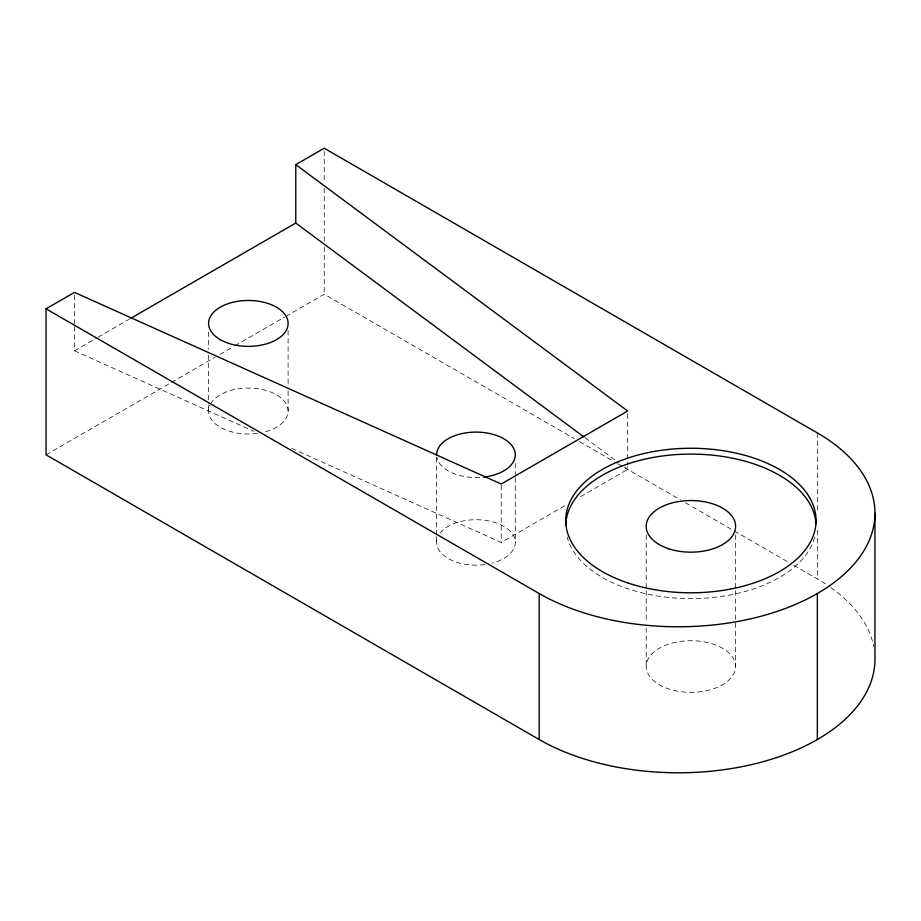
<?xml version="1.0" encoding="UTF-8"?>
<svg xmlns="http://www.w3.org/2000/svg" width="921" height="921" viewBox="0 0 921 921"><rect width="100%" height="100%" fill="white"/><g stroke="black" fill="none" stroke-linecap="round" stroke-linejoin="round"><path stroke-width="0.69" stroke-dasharray="4.61 3.45" d="M74.497 326.575L74.497 350.797L96.878 337.88M98.121 337.155L129.193 319.219M46.05 454.824L170.235 383.124M171.479 382.411L214.938 357.313M219.912 354.447L233.566 346.561M234.809 345.847L284.485 317.158M285.729 316.444L324.215 294.225L574.52 438.73M291.796 448.366L501.243 542.423L566.933 504.489M580.575 496.615L627.673 469.422L627.673 466.567M74.497 350.797L253.839 431.327M579.493 441.608L616.851 463.171M618.095 463.885L623.08 466.763M624.323 467.488L680.366 499.838M685.339 502.716L788.698 562.386M793.683 565.264L817.341 578.918A196.691 113.559 0 0 1 829.694 586.746M585.042 437.763L618.463 462.572M625.371 467.707L627.673 469.422M817.341 432.916L817.341 510.211M817.341 530.254L817.341 578.918M735.603 534.94L735.603 589.29M735.603 590.718L735.603 666.516A44.703 25.811 0 0 1 668.542 688.873A44.703 25.811 0 0 1 668.542 644.17A44.703 25.811 0 0 1 735.603 666.516M646.197 534.94L646.197 589.29M646.197 590.718L646.197 622.182M646.197 627.903L646.197 666.516M627.673 413.863L627.673 465.151M515.288 463.436L515.288 476.364M515.288 477.792L515.288 542.423M501.243 485.448L501.243 542.423M436.612 457.691L436.612 535.239M436.612 536.678L436.612 542.423M324.215 151.079L324.215 182.577M324.215 188.298L324.215 241.256M324.215 246.989L324.215 294.225M288.112 330.604L288.112 385.174M288.112 390.918L288.112 411.019M208.595 332.032L208.595 349.266M208.595 355.011L208.595 403.835M208.595 405.275L208.595 411.019M74.497 295.238L74.497 325.159M830.869 587.575A196.691 113.559 0 0 1 873.718 646.519M210.541 403.928A39.764 22.956 0 0 1 275.068 394.015A39.764 22.956 0 0 1 264.258 432.064M257.396 433.377A39.764 22.956 0 0 1 209.953 405.079M440.008 533.178A39.338 22.714 0 0 1 503.868 526.421A39.338 22.714 0 0 1 491.687 563.238M484.895 564.538A39.338 22.714 0 0 1 437.475 537.691M814.671 537.139A125.175 72.264 0 0 1 690.9 598.627A125.175 72.264 0 0 1 567.129 537.139M479.795 477.423A39.338 22.714 0 0 1 436.83 457.184"/><path stroke-width="1.38" d="M874.95 513.216L874.95 659.217A196.691 113.559 0 0 1 753.528 764.142A196.691 113.559 0 0 1 539.165 739.517L46.05 454.824L46.05 308.823L74.497 292.394L501.243 484.02L627.673 411.019L295.768 164.64L324.215 148.223L817.341 432.916A196.691 113.559 0 0 1 817.341 593.515L817.341 739.517M130.437 318.493L295.768 223.043L295.768 164.64M46.05 308.823L539.165 593.515A196.691 113.559 0 0 0 817.341 593.515M295.768 223.043L583.879 436.911M539.165 593.515L539.165 739.517M565.747 525.016A125.175 72.264 0 0 1 689.737 454.099A125.175 72.264 0 0 1 815.983 523.681M436.612 454.824A39.338 22.714 0 0 1 473.371 432.156A39.338 22.714 0 0 1 514.954 451.854A39.338 22.714 0 0 1 483.64 477.09M668.542 548.709A44.703 25.811 0 0 0 735.603 526.363A44.703 25.811 0 0 0 668.542 504.006A44.703 25.811 0 0 0 668.542 548.709M628.318 583.108A125.175 72.264 0 0 0 816.064 520.515A125.175 72.264 0 0 0 628.318 457.933A125.175 72.264 0 0 0 628.318 583.108M220.246 339.653A39.764 22.956 0 0 0 286.765 329.361A39.764 22.956 0 0 0 238.067 301.248A39.764 22.956 0 0 0 220.246 339.653"/></g></svg>
